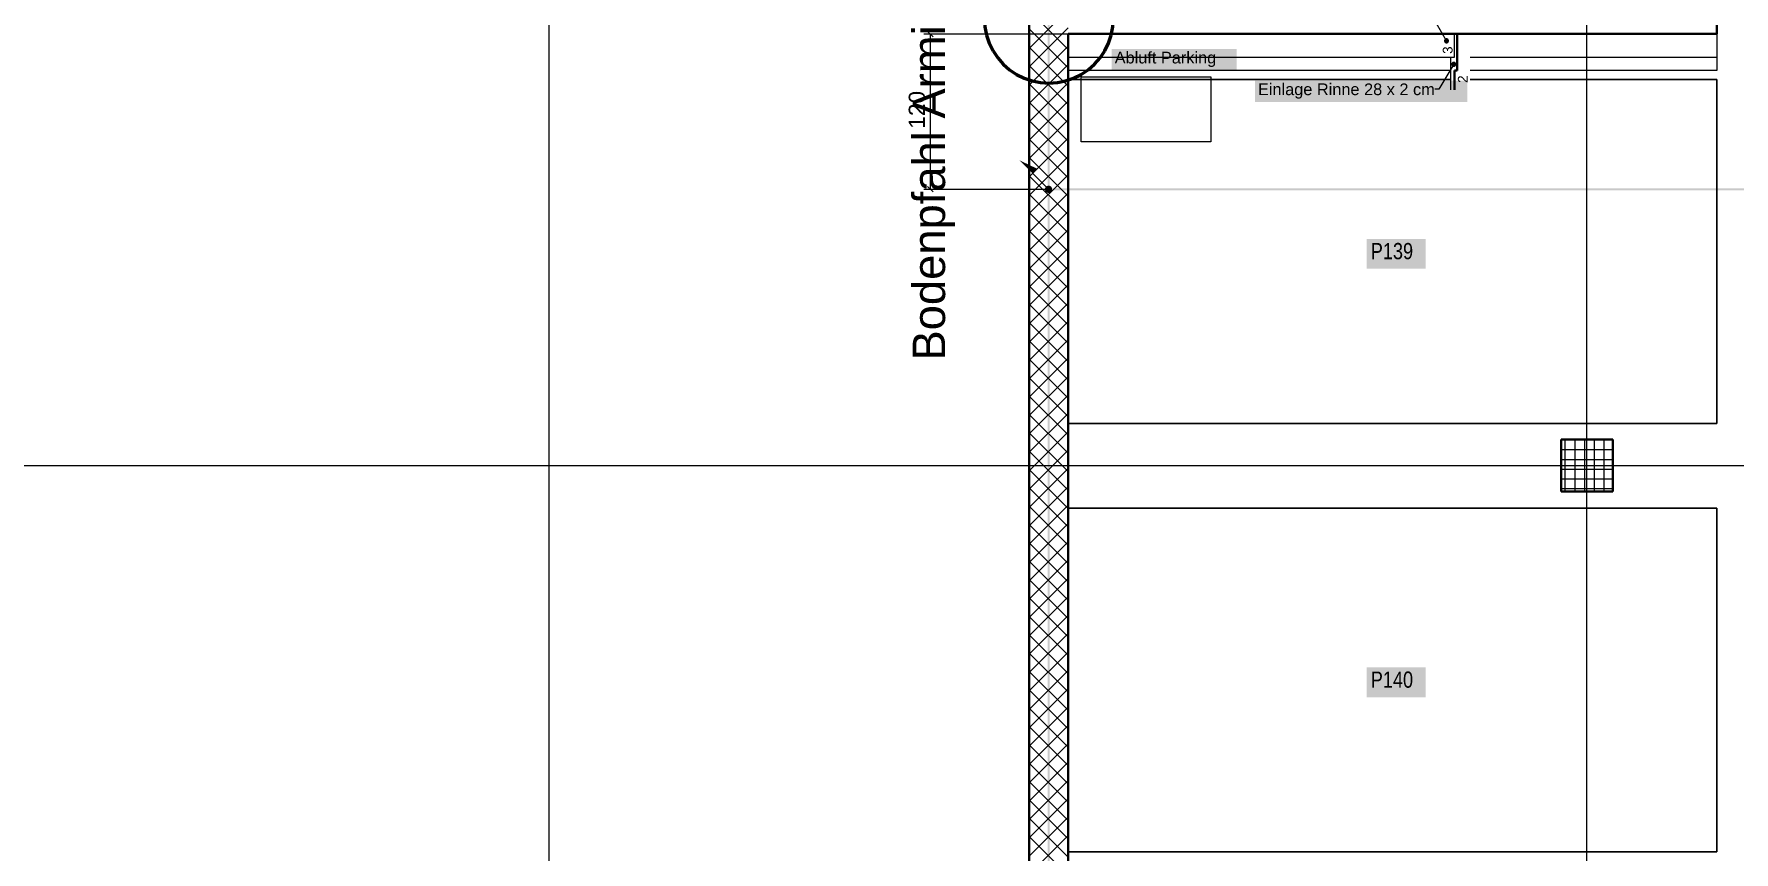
# Model space of a CAD drawing. Extents: x -1067 to 23308, y -6822 to 57810.
# Drawn here: x -844.5 to -582.4, y 212.4 to 338.4 of the extents above; entities that cross this region are included whole.
import ezdxf
from ezdxf.lldxf.tags import DXFTag

# ---------------------------------------------------------------- set-up
doc = ezdxf.new("R2010")
doc.units = 0
doc.layers.get('0').update_dxf_attribs({"lineweight": 13})
for name, color, linetype, lineweight, true_color in [('A-DETL-____-OTLN', 5, 'Continuous', 9, 0x0000ff), ('EL01_VVV_Mass Blitzschutz', 3, 'Continuous', 13, 0x00ff00), ('EL01_WAN_Blitzschutz Text', 1, 'Continuous', 13, 0xff0000), ('EL01_WAN_Leitung_Potentialausgleich', 1, 'fein_strichliert', 13, 0xff0000)]:
    doc.layers.add(name, color=color, linetype=linetype, lineweight=lineweight, true_color=true_color)
for name, color, linetype, lineweight in [('A-FLOR-____-OTLN', 7, 'Continuous', 9), ('A-GENM-____-OTLN', 7, 'Continuous', 9), ('A-WALL-____-MCUT', 7, 'Continuous', 35), ('A-WALL-____-PATT', 7, 'Continuous', 35), ('C-PRKG-____-IDEN', 7, 'Continuous', 5), ('C-PRKG-____-OTLN', 7, 'Continuous', 9), ('S-COLS-____-MCUT', 7, 'Continuous', 35), ('S-COLS-____-OTLN', 7, 'Continuous', 9), ('S-GRID-____-OTLN', 7, 'Continuous', 5), ('Text', 7, 'Continuous', 5)]:
    doc.layers.add(name, color=color, linetype=linetype, lineweight=lineweight)
doc.styles.get("Standard").update_dxf_attribs({"font": 'arial.ttf'})
tags = doc.linetypes.add('_Rasterlinie_', pattern=[0.375, 0.2, -0.05, 0.075, -0.05]).pattern_tags.tags
tags[10:11] = [DXFTag(74, 4), DXFTag(75, 0), DXFTag(340, '0'), DXFTag(46, 1.0), DXFTag(50, 0.0), DXFTag(44, 0.0), DXFTag(45, 0.0)]
tags[8:9] = [DXFTag(74, 4), DXFTag(75, 0), DXFTag(340, '0'), DXFTag(46, 1.0), DXFTag(50, 0.0), DXFTag(44, 0.0), DXFTag(45, 0.0)]
tags[6:7] = [DXFTag(74, 4), DXFTag(75, 0), DXFTag(340, '0'), DXFTag(46, 1.0), DXFTag(50, 0.0), DXFTag(44, 0.0), DXFTag(45, 0.0)]
tags[4:5] = [DXFTag(74, 4), DXFTag(75, 0), DXFTag(340, '0'), DXFTag(46, 1.0), DXFTag(50, 0.0), DXFTag(44, 0.0), DXFTag(45, 0.0)]
tags = doc.linetypes.add('_Verdeckte Linien_', pattern=[0.15, 0.1, -0.05]).pattern_tags.tags
tags[6:7] = [DXFTag(74, 4), DXFTag(75, 0), DXFTag(340, '0'), DXFTag(46, 1.0), DXFTag(50, 0.0), DXFTag(44, 0.0), DXFTag(45, 0.0)]
tags[4:5] = [DXFTag(74, 4), DXFTag(75, 0), DXFTag(340, '0'), DXFTag(46, 1.0), DXFTag(50, 0.0), DXFTag(44, 0.0), DXFTag(45, 0.0)]
tags = doc.linetypes.add('fein_strichliert', pattern=[4, 1, -2, 1]).pattern_tags.tags
tags[8:9] = [DXFTag(74, 4), DXFTag(75, 0), DXFTag(340, '0'), DXFTag(46, 0.0), DXFTag(50, 0.0), DXFTag(44, 0.0), DXFTag(45, 0.0)]
tags[6:7] = [DXFTag(74, 4), DXFTag(75, 0), DXFTag(340, '0'), DXFTag(46, 0.0), DXFTag(50, 0.0), DXFTag(44, 0.0), DXFTag(45, 0.0)]
tags[4:5] = [DXFTag(74, 4), DXFTag(75, 0), DXFTag(340, '0'), DXFTag(46, 0.0), DXFTag(50, 0.0), DXFTag(44, 0.0), DXFTag(45, 0.0)]
tags = doc.linetypes.add('Gestrichelt', pattern=[0.1, 0.05, -0.05]).pattern_tags.tags
tags[6:7] = [DXFTag(74, 4), DXFTag(75, 0), DXFTag(340, '0'), DXFTag(46, 1.0), DXFTag(50, 0.0), DXFTag(44, 0.0), DXFTag(45, 0.0)]
tags[4:5] = [DXFTag(74, 4), DXFTag(75, 0), DXFTag(340, '0'), DXFTag(46, 1.0), DXFTag(50, 0.0), DXFTag(44, 0.0), DXFTag(45, 0.0)]

# ---------------------------------------------------------------- blocks, each defined once
blk = doc.blocks.new('Referenz-A0UJ2E68XE', base_point=(-1062.18, -175.86))
at = {"layer": 'A-DETL-____-OTLN', "color": 0, "linetype": 'Continuous', "ltscale": 0.13}
for p, q in [((-625.5, 334.79), (-625.5, 338.38)), ((-626.1, 329.78), (-626.1, 334.79)), ((-626.1, 334.79), (-625.5, 334.79))]:
    blk.add_line(p, q, dxfattribs=at)
at = {"layer": 'A-DETL-____-OTLN', "color": 0, "linetype": 'Continuous', "lineweight": 35, "ltscale": 0.35}
for p, q in [((-625.5, 338.38), (-623.1, 338.38)), ((-625.1, 332.78), (-625.1, 338.38)), ((-625.5, 329.78), (-625.5, 332.78)), ((-625.5, 332.78), (-625.1, 332.78))]:
    blk.add_line(p, q, dxfattribs=at)
at = {"layer": 'A-DETL-____-OTLN', "color": 0, "linetype": 'Gestrichelt', "ltscale": 0.13}
for p, q in [((-585.1, 338.36), (-585.1, 332.76)), ((-626.1, 332.76), (-685.1, 332.76)), ((-585.1, 332.76), (-623.1, 332.76))]:
    blk.add_line(p, q, dxfattribs=at)
at = {"layer": 'A-FLOR-____-OTLN', "color": 0, "linetype": 'Continuous', "ltscale": 0.13}
for p, q in [((-625.5, 338.36), (-685.1, 338.36)), ((-585.1, 338.36), (-623.1, 338.36)), ((-585.1, 338.38), (-585.1, 334.78)), ((-626.1, 334.78), (-685.1, 334.78)), ((-585.1, 334.78), (-623.1, 334.78))]:
    blk.add_line(p, q, dxfattribs=at)
at = {"layer": 'A-GENM-____-OTLN', "color": 0, "linetype": '_Verdeckte Linien_', "ltscale": 0.13}
for p, q in [((-683.1, 331.78), (-663.1, 331.78)), ((-683.1, 321.78), (-683.1, 331.78)), ((-663.1, 331.78), (-663.1, 321.78)), ((-663.1, 321.78), (-683.1, 321.78))]:
    blk.add_line(p, q, dxfattribs=at)
at = {"layer": 'A-WALL-____-MCUT', "color": 0, "linetype": 'Continuous', "ltscale": 0.35}
for p, q in [((-691.1, 105.38), (-691.1, 419.38)), ((-585.1, 338.38), (-585.1, 391.38)), ((-685.1, 338.38), (-625.5, 338.38)), ((-685.1, 99.38), (-685.1, 338.38)), ((-623.1, 338.38), (-585.1, 338.38))]:
    blk.add_line(p, q, dxfattribs=at)
at = {"layer": 'A-WALL-____-PATT', "color": 0, "linetype": 'Continuous', "lineweight": 9, "ltscale": 0.13}
for p, q in [((-691.1, 336.15), (-685.1, 342.15)), ((-685.1, 336), (-691.1, 342)), ((-691.1, 333.32), (-685.1, 339.32)), ((-685.1, 333.17), (-691.1, 339.17)), ((-691.1, 330.5), (-685.1, 336.5)), ((-685.1, 330.34), (-691.1, 336.34)), ((-691.1, 327.67), (-685.1, 333.67)), ((-685.1, 327.52), (-691.1, 333.52)), ((-691.1, 324.84), (-685.1, 330.84)), ((-685.1, 324.69), (-691.1, 330.69)), ((-691.1, 322.01), (-685.1, 328.01)), ((-685.1, 321.86), (-691.1, 327.86)), ((-691.1, 319.18), (-685.1, 325.18)), ((-685.1, 319.03), (-691.1, 325.03)), ((-691.1, 316.35), (-685.1, 322.35)), ((-685.1, 316.2), (-691.1, 322.2)), ((-691.1, 313.52), (-685.1, 319.52)), ((-685.1, 313.37), (-691.1, 319.37)), ((-691.1, 310.7), (-685.1, 316.7)), ((-685.1, 310.55), (-691.1, 316.55)), ((-691.1, 307.87), (-685.1, 313.87)), ((-685.1, 307.72), (-691.1, 313.72)), ((-691.1, 305.04), (-685.1, 311.04)), ((-685.1, 304.89), (-691.1, 310.89)), ((-691.1, 302.21), (-685.1, 308.21)), ((-685.1, 302.06), (-691.1, 308.06)), ((-691.1, 299.38), (-685.1, 305.38)), ((-685.1, 299.23), (-691.1, 305.23)), ((-691.1, 296.55), (-685.1, 302.55)), ((-685.1, 296.4), (-691.1, 302.4)), ((-691.1, 293.73), (-685.1, 299.73)), ((-685.1, 293.57), (-691.1, 299.57)), ((-691.1, 290.9), (-685.1, 296.9)), ((-685.1, 290.75), (-691.1, 296.75)), ((-691.1, 288.07), (-685.1, 294.07)), ((-685.1, 287.92), (-691.1, 293.92)), ((-691.1, 285.24), (-685.1, 291.24)), ((-685.1, 285.09), (-691.1, 291.09)), ((-691.1, 282.41), (-685.1, 288.41)), ((-685.1, 282.26), (-691.1, 288.26)), ((-691.1, 279.58), (-685.1, 285.58)), ((-685.1, 279.43), (-691.1, 285.43)), ((-691.1, 276.76), (-685.1, 282.76)), ((-685.1, 276.6), (-691.1, 282.6)), ((-691.1, 273.93), (-685.1, 279.93)), ((-685.1, 273.78), (-691.1, 279.78)), ((-691.1, 271.1), (-685.1, 277.1)), ((-685.1, 270.95), (-691.1, 276.95)), ((-691.1, 268.27), (-685.1, 274.27)), ((-685.1, 268.12), (-691.1, 274.12)), ((-691.1, 265.44), (-685.1, 271.44)), ((-685.1, 265.29), (-691.1, 271.29)), ((-691.1, 262.61), (-685.1, 268.61)), ((-685.1, 262.46), (-691.1, 268.46)), ((-691.1, 259.78), (-685.1, 265.78)), ((-685.1, 259.63), (-691.1, 265.63)), ((-691.1, 256.96), (-685.1, 262.96)), ((-685.1, 256.81), (-691.1, 262.81)), ((-691.1, 254.13), (-685.1, 260.13)), ((-685.1, 253.98), (-691.1, 259.98)), ((-691.1, 251.3), (-685.1, 257.3)), ((-685.1, 251.15), (-691.1, 257.15)), ((-691.1, 248.47), (-685.1, 254.47)), ((-685.1, 248.32), (-691.1, 254.32)), ((-691.1, 245.64), (-685.1, 251.64)), ((-685.1, 245.49), (-691.1, 251.49)), ((-691.1, 242.81), (-685.1, 248.81)), ((-685.1, 242.66), (-691.1, 248.66)), ((-691.1, 239.99), (-685.1, 245.99)), ((-685.1, 239.83), (-691.1, 245.83)), ((-691.1, 237.16), (-685.1, 243.16)), ((-685.1, 237.01), (-691.1, 243.01)), ((-691.1, 234.33), (-685.1, 240.33)), ((-685.1, 234.18), (-691.1, 240.18)), ((-691.1, 231.5), (-685.1, 237.5)), ((-685.1, 231.35), (-691.1, 237.35)), ((-691.1, 228.67), (-685.1, 234.67)), ((-685.1, 228.52), (-691.1, 234.52)), ((-691.1, 225.84), (-685.1, 231.84)), ((-685.1, 225.69), (-691.1, 231.69)), ((-691.1, 223.02), (-685.1, 229.02)), ((-685.1, 222.86), (-691.1, 228.86)), ((-691.1, 220.19), (-685.1, 226.19)), ((-685.1, 220.04), (-691.1, 226.04)), ((-691.1, 217.36), (-685.1, 223.36)), ((-685.1, 217.21), (-691.1, 223.21)), ((-691.1, 214.53), (-685.1, 220.53)), ((-685.1, 214.38), (-691.1, 220.38)), ((-691.1, 211.7), (-685.1, 217.7)), ((-685.1, 211.55), (-691.1, 217.55)), ((-691.1, 208.87), (-685.1, 214.87)), ((-685.1, 208.72), (-691.1, 214.72))]:
    blk.add_line(p, q, dxfattribs=at)
at = {"layer": 'C-PRKG-____-IDEN', "color": 7, "linetype": 'Continuous', "ltscale": 0.13, "true_color": 0xffffff}
for points in [[(-639.05, 302.21), (-629.98, 302.21), (-639.05, 306.81)], [(-629.98, 302.21), (-639.05, 306.81), (-629.98, 306.81)], [(-639.05, 236.19), (-629.98, 236.19), (-639.05, 240.78)], [(-629.98, 236.19), (-639.05, 240.78), (-629.98, 240.78)]]:
    blk.add_solid(points, dxfattribs=at)
at = {"layer": 'C-PRKG-____-OTLN', "color": 0, "linetype": 'Continuous', "ltscale": 0.13}
for p, q in [((-683.1, 331.37), (-685.1, 331.37)), ((-685.1, 331.36), (-683.1, 331.36)), ((-685.1, 331.36), (-685.1, 278.38)), ((-685.1, 331.36), (-683.1, 331.36)), ((-685.1, 278.38), (-685.1, 331.36)), ((-663.1, 331.37), (-683.1, 331.37)), ((-683.1, 331.36), (-663.1, 331.36)), ((-683.1, 331.36), (-663.1, 331.36)), ((-626.1, 331.37), (-663.1, 331.37)), ((-663.1, 331.36), (-626.1, 331.36)), ((-663.1, 331.36), (-626.1, 331.36)), ((-585.1, 331.37), (-623.1, 331.37)), ((-623.1, 331.36), (-585.1, 331.36)), ((-623.1, 331.36), (-585.1, 331.36)), ((-585.1, 278.38), (-585.1, 331.37)), ((-585.1, 331.36), (-585.1, 331.37)), ((-585.1, 331.36), (-585.1, 278.38)), ((-585.1, 331.36), (-585.1, 278.38)), ((-685.1, 278.38), (-585.1, 278.38)), ((-685.1, 278.38), (-585.1, 278.38)), ((-585.1, 278.38), (-685.1, 278.38)), ((-585.1, 278.38), (-585.1, 278.38)), ((-685.1, 265.34), (-585.1, 265.34)), ((-685.1, 212.36), (-685.1, 265.34)), ((-585.1, 265.34), (-685.1, 265.34)), ((-685.1, 212.36), (-685.1, 265.34)), ((-685.1, 265.34), (-585.1, 265.34)), ((-585.1, 212.36), (-585.1, 265.34)), ((-585.1, 212.36), (-585.1, 265.34)), ((-585.1, 265.34), (-585.1, 212.36)), ((-585.1, 265.34), (-585.1, 265.34)), ((-685.1, 212.36), (-585.1, 212.36)), ((-685.1, 212.36), (-585.1, 212.36)), ((-585.1, 212.36), (-685.1, 212.36)), ((-585.1, 212.36), (-585.1, 212.36))]:
    blk.add_line(p, q, dxfattribs=at)
at = {"layer": 'S-COLS-____-MCUT', "color": 0, "linetype": 'Continuous', "ltscale": 0.35}
for p, q in [((-601.1, 275.88), (-609.1, 275.88)), ((-609.1, 275.88), (-609.1, 267.88)), ((-601.1, 267.88), (-601.1, 275.88)), ((-609.1, 267.88), (-601.1, 267.88))]:
    blk.add_line(p, q, dxfattribs=at)
at = {"layer": 'S-COLS-____-OTLN', "color": 0, "linetype": 'Continuous', "ltscale": 0.13}
for p, q in [((-609.1, 275.84), (-601.1, 275.84)), ((-608.44, 267.88), (-608.44, 275.88)), ((-606.94, 267.88), (-606.94, 275.88)), ((-605.44, 267.88), (-605.44, 275.88)), ((-603.94, 267.88), (-603.94, 275.88)), ((-602.44, 267.88), (-602.44, 275.88)), ((-609.1, 274.34), (-601.1, 274.34)), ((-609.1, 272.84), (-601.1, 272.84)), ((-609.1, 271.34), (-601.1, 271.34)), ((-609.1, 269.84), (-601.1, 269.84)), ((-609.1, 268.34), (-601.1, 268.34))]:
    blk.add_line(p, q, dxfattribs=at)
at = {"layer": 'S-GRID-____-OTLN', "color": 0, "linetype": '_Rasterlinie_', "ltscale": 0.13}
for p, q in [((-765.1, -172.39), (-765.1, 546.38)), ((-605.1, -172.39), (-605.1, 546.38)), ((-1046.54, 271.88), (-144.67, 271.88))]:
    blk.add_line(p, q, dxfattribs=at)
at = {"layer": 'Text', "color": 0, "linetype": 'Continuous', "ltscale": 0.13}
for p, q in [((-626.76, 337.33), (-631.89, 346.21)), ((-627.05, 337.37), (-627.06, 337.33)), ((-627.06, 337.33), (-627.05, 337.29)), ((-627.03, 337.44), (-627.05, 337.4)), ((-627.05, 337.4), (-627.05, 337.37)), ((-627.05, 337.29), (-627.05, 337.25)), ((-627.05, 337.25), (-627.03, 337.21)), ((-627.02, 337.48), (-627.03, 337.44)), ((-627.03, 337.21), (-627.02, 337.18)), ((-626.99, 337.51), (-627.02, 337.48)), ((-627.02, 337.18), (-626.99, 337.14)), ((-626.97, 337.54), (-626.99, 337.51)), ((-626.99, 337.14), (-626.97, 337.11)), ((-626.94, 337.56), (-626.97, 337.54)), ((-626.97, 337.11), (-626.94, 337.09)), ((-626.91, 337.59), (-626.94, 337.56)), ((-626.94, 337.09), (-626.91, 337.07)), ((-626.87, 337.6), (-626.91, 337.59)), ((-626.91, 337.07), (-626.87, 337.05)), ((-626.83, 337.62), (-626.87, 337.6)), ((-626.87, 337.05), (-626.83, 337.04)), ((-626.8, 337.62), (-626.83, 337.62)), ((-626.83, 337.04), (-626.8, 337.03)), ((-626.76, 337.63), (-626.8, 337.62)), ((-626.8, 337.03), (-626.76, 337.03)), ((-626.72, 337.62), (-626.76, 337.63)), ((-626.76, 337.03), (-626.72, 337.03)), ((-626.68, 337.62), (-626.72, 337.62)), ((-626.72, 337.03), (-626.68, 337.04)), ((-626.64, 337.6), (-626.68, 337.62)), ((-626.68, 337.04), (-626.64, 337.05)), ((-626.61, 337.59), (-626.64, 337.6)), ((-626.64, 337.05), (-626.61, 337.07)), ((-626.57, 337.56), (-626.61, 337.59)), ((-626.61, 337.07), (-626.57, 337.09)), ((-626.54, 337.54), (-626.57, 337.56)), ((-626.57, 337.09), (-626.54, 337.11)), ((-626.52, 337.51), (-626.54, 337.54)), ((-626.54, 337.11), (-626.52, 337.14)), ((-626.5, 337.48), (-626.52, 337.51)), ((-626.52, 337.14), (-626.5, 337.18)), ((-626.48, 337.44), (-626.5, 337.48)), ((-626.5, 337.18), (-626.48, 337.21)), ((-626.47, 337.4), (-626.48, 337.44)), ((-626.48, 337.21), (-626.47, 337.25)), ((-626.46, 337.37), (-626.47, 337.4)), ((-626.47, 337.25), (-626.46, 337.29)), ((-626.46, 337.33), (-626.46, 337.37)), ((-626.46, 337.29), (-626.46, 337.33)), ((-625.64, 333.71), (-627.92, 329.86)), ((-625.93, 333.75), (-625.94, 333.71)), ((-625.94, 333.71), (-625.93, 333.68)), ((-625.91, 333.83), (-625.93, 333.79)), ((-625.93, 333.79), (-625.93, 333.75)), ((-625.93, 333.68), (-625.93, 333.64)), ((-625.93, 333.64), (-625.91, 333.6)), ((-625.9, 333.86), (-625.91, 333.83)), ((-625.91, 333.6), (-625.9, 333.56)), ((-625.87, 333.9), (-625.9, 333.86)), ((-625.9, 333.56), (-625.87, 333.53)), ((-625.85, 333.93), (-625.87, 333.9)), ((-625.87, 333.53), (-625.85, 333.5)), ((-625.82, 333.95), (-625.85, 333.93)), ((-625.85, 333.5), (-625.82, 333.48)), ((-625.79, 333.97), (-625.82, 333.95)), ((-625.82, 333.48), (-625.79, 333.45)), ((-625.75, 333.99), (-625.79, 333.97)), ((-625.79, 333.45), (-625.75, 333.44)), ((-625.71, 334), (-625.75, 333.99)), ((-625.75, 333.44), (-625.71, 333.42)), ((-625.68, 334.01), (-625.71, 334)), ((-625.71, 333.42), (-625.68, 333.42)), ((-625.64, 334.01), (-625.68, 334.01)), ((-625.68, 333.42), (-625.64, 333.41)), ((-625.6, 334.01), (-625.64, 334.01)), ((-625.64, 333.41), (-625.6, 333.42)), ((-625.56, 334), (-625.6, 334.01)), ((-625.6, 333.42), (-625.56, 333.42)), ((-625.52, 333.99), (-625.56, 334)), ((-625.56, 333.42), (-625.52, 333.44)), ((-625.49, 333.97), (-625.52, 333.99)), ((-625.52, 333.44), (-625.49, 333.45)), ((-625.45, 333.95), (-625.49, 333.97)), ((-625.49, 333.45), (-625.45, 333.48)), ((-625.42, 333.93), (-625.45, 333.95)), ((-625.45, 333.48), (-625.42, 333.5)), ((-625.4, 333.9), (-625.42, 333.93)), ((-625.42, 333.5), (-625.4, 333.53)), ((-625.38, 333.86), (-625.4, 333.9)), ((-625.4, 333.53), (-625.38, 333.56)), ((-625.36, 333.83), (-625.38, 333.86)), ((-625.38, 333.56), (-625.36, 333.6)), ((-625.35, 333.79), (-625.36, 333.83)), ((-625.36, 333.6), (-625.35, 333.64)), ((-625.34, 333.75), (-625.35, 333.79)), ((-625.35, 333.64), (-625.34, 333.68)), ((-625.34, 333.71), (-625.34, 333.75)), ((-625.34, 333.68), (-625.34, 333.71)), ((-627.92, 329.86), (-628.53, 329.86))]:
    blk.add_line(p, q, dxfattribs=at)
at = {"layer": 'Text', "color": 7, "linetype": 'Continuous', "ltscale": 0.13, "true_color": 0xffffff}
for points in [[(-678.36, 332.76), (-659.1, 332.76), (-678.36, 336.09)], [(-659.1, 332.76), (-678.36, 336.09), (-659.1, 336.09)], [(-623.54, 327.9), (-656.27, 327.9), (-623.54, 331.21)], [(-656.27, 327.9), (-623.54, 331.21), (-656.27, 331.21)], [(-623.54, 331.21), (-656.27, 331.21), (-656.27, 331.21)], [(-623.54, 327.9), (-623.54, 327.9), (-656.27, 327.9)]]:
    blk.add_solid(points, dxfattribs=at)
at = {"layer": 'Text', "color": 0, "linetype": 'Continuous', "ltscale": 0.13}
for points in [[(-627.05, 337.33), (-627.06, 337.33), (-627.05, 337.37)], [(-627.05, 337.28), (-627.05, 337.33), (-627.06, 337.33)], [(-627.04, 337.37), (-627.05, 337.37), (-627.04, 337.42)], [(-627.05, 337.28), (-627.05, 337.28), (-627.05, 337.37)], [(-627.04, 337.23), (-627.04, 337.37), (-627.05, 337.37)], [(-627.04, 337.23), (-627.05, 337.28), (-627.05, 337.28)], [(-627.02, 337.42), (-627.04, 337.42), (-627.02, 337.46)], [(-627.03, 337.23), (-627.04, 337.23), (-627.04, 337.42)], [(-627.02, 337.19), (-627.02, 337.42), (-627.04, 337.42)], [(-627.02, 337.19), (-627.03, 337.23), (-627.04, 337.23)], [(-627, 337.46), (-627.02, 337.46), (-627, 337.5)], [(-627, 337.19), (-627.02, 337.19), (-627.02, 337.46)], [(-627, 337.15), (-627, 337.46), (-627.02, 337.46)], [(-627, 337.15), (-627, 337.19), (-627.02, 337.19)], [(-626.97, 337.5), (-627, 337.5), (-626.97, 337.54)], [(-626.97, 337.15), (-627, 337.15), (-627, 337.5)], [(-626.97, 337.11), (-626.97, 337.5), (-627, 337.5)], [(-626.97, 337.11), (-626.97, 337.15), (-627, 337.15)], [(-626.93, 337.54), (-626.97, 337.54), (-626.93, 337.57)], [(-626.94, 337.11), (-626.97, 337.11), (-626.97, 337.54)], [(-626.93, 337.08), (-626.93, 337.54), (-626.97, 337.54)], [(-626.93, 337.08), (-626.94, 337.11), (-626.97, 337.11)], [(-626.89, 337.57), (-626.93, 337.57), (-626.89, 337.59)], [(-626.89, 337.08), (-626.93, 337.08), (-626.93, 337.57)], [(-626.89, 337.06), (-626.89, 337.57), (-626.93, 337.57)], [(-626.89, 337.06), (-626.89, 337.08), (-626.93, 337.08)], [(-626.85, 337.59), (-626.89, 337.59), (-626.85, 337.61)], [(-626.85, 337.06), (-626.89, 337.06), (-626.89, 337.59)], [(-626.85, 337.04), (-626.85, 337.59), (-626.89, 337.59)], [(-626.85, 337.04), (-626.85, 337.06), (-626.89, 337.06)], [(-626.8, 337.61), (-626.85, 337.61), (-626.8, 337.62)], [(-626.8, 337.04), (-626.85, 337.04), (-626.85, 337.61)], [(-626.8, 337.03), (-626.8, 337.61), (-626.85, 337.61)], [(-626.8, 337.03), (-626.8, 337.04), (-626.85, 337.04)], [(-626.76, 337.62), (-626.8, 337.62), (-626.76, 337.63)], [(-626.76, 337.03), (-626.8, 337.03), (-626.8, 337.62)], [(-626.76, 337.03), (-626.76, 337.62), (-626.8, 337.62)], [(-626.76, 337.03), (-626.76, 337.03), (-626.8, 337.03)], [(-626.71, 337.03), (-626.76, 337.03), (-626.76, 337.63)], [(-626.71, 337.62), (-626.76, 337.62), (-626.76, 337.63)], [(-626.71, 337.03), (-626.71, 337.62), (-626.76, 337.62)], [(-626.76, 337.03), (-626.71, 337.03), (-626.76, 337.03)], [(-626.66, 337.04), (-626.71, 337.04), (-626.71, 337.62)], [(-626.66, 337.61), (-626.71, 337.61), (-626.71, 337.62)], [(-626.66, 337.04), (-626.66, 337.61), (-626.71, 337.61)], [(-626.71, 337.03), (-626.66, 337.04), (-626.71, 337.04)], [(-626.62, 337.06), (-626.66, 337.06), (-626.66, 337.61)], [(-626.62, 337.59), (-626.66, 337.59), (-626.66, 337.61)], [(-626.62, 337.06), (-626.62, 337.59), (-626.66, 337.59)], [(-626.66, 337.04), (-626.62, 337.06), (-626.66, 337.06)], [(-626.58, 337.08), (-626.62, 337.08), (-626.62, 337.59)], [(-626.58, 337.57), (-626.62, 337.57), (-626.62, 337.59)], [(-626.58, 337.08), (-626.58, 337.57), (-626.62, 337.57)], [(-626.62, 337.06), (-626.58, 337.08), (-626.62, 337.08)], [(-626.54, 337.11), (-626.58, 337.11), (-626.58, 337.57)], [(-626.54, 337.54), (-626.58, 337.54), (-626.58, 337.57)], [(-626.54, 337.11), (-626.54, 337.54), (-626.58, 337.54)], [(-626.58, 337.08), (-626.54, 337.11), (-626.58, 337.11)], [(-626.51, 337.15), (-626.54, 337.15), (-626.54, 337.54)], [(-626.51, 337.5), (-626.54, 337.5), (-626.54, 337.54)], [(-626.51, 337.15), (-626.51, 337.5), (-626.54, 337.5)], [(-626.54, 337.11), (-626.51, 337.15), (-626.54, 337.15)], [(-626.49, 337.19), (-626.51, 337.19), (-626.51, 337.5)], [(-626.49, 337.46), (-626.51, 337.46), (-626.51, 337.5)], [(-626.49, 337.19), (-626.49, 337.46), (-626.51, 337.46)], [(-626.51, 337.15), (-626.49, 337.19), (-626.51, 337.19)], [(-626.47, 337.23), (-626.49, 337.23), (-626.49, 337.46)], [(-626.47, 337.42), (-626.49, 337.42), (-626.49, 337.46)], [(-626.47, 337.23), (-626.47, 337.42), (-626.49, 337.42)], [(-626.49, 337.19), (-626.47, 337.23), (-626.49, 337.23)], [(-626.46, 337.28), (-626.47, 337.28), (-626.47, 337.42)], [(-626.46, 337.37), (-626.47, 337.37), (-626.47, 337.42)], [(-626.46, 337.28), (-626.46, 337.37), (-626.47, 337.37)], [(-626.47, 337.23), (-626.46, 337.28), (-626.47, 337.28)], [(-626.46, 337.33), (-626.46, 337.33), (-626.46, 337.37)], [(-626.46, 337.28), (-626.46, 337.33), (-626.46, 337.33)], [(-625.93, 333.71), (-625.94, 333.71), (-625.93, 333.76)], [(-625.93, 333.67), (-625.93, 333.71), (-625.94, 333.71)], [(-625.92, 333.76), (-625.93, 333.76), (-625.92, 333.81)], [(-625.93, 333.67), (-625.93, 333.67), (-625.93, 333.76)], [(-625.92, 333.62), (-625.92, 333.76), (-625.93, 333.76)], [(-625.92, 333.62), (-625.93, 333.67), (-625.93, 333.67)], [(-625.9, 333.81), (-625.92, 333.81), (-625.9, 333.85)], [(-625.91, 333.62), (-625.92, 333.62), (-625.92, 333.81)], [(-625.9, 333.58), (-625.9, 333.81), (-625.92, 333.81)], [(-625.9, 333.58), (-625.91, 333.62), (-625.92, 333.62)], [(-625.88, 333.85), (-625.9, 333.85), (-625.88, 333.89)], [(-625.88, 333.58), (-625.9, 333.58), (-625.9, 333.85)], [(-625.88, 333.54), (-625.88, 333.85), (-625.9, 333.85)], [(-625.88, 333.54), (-625.88, 333.58), (-625.9, 333.58)], [(-625.85, 333.89), (-625.88, 333.89), (-625.85, 333.93)], [(-625.85, 333.54), (-625.88, 333.54), (-625.88, 333.89)], [(-625.85, 333.5), (-625.85, 333.89), (-625.88, 333.89)], [(-625.85, 333.5), (-625.85, 333.54), (-625.88, 333.54)], [(-625.81, 333.93), (-625.85, 333.93), (-625.81, 333.96)], [(-625.81, 333.5), (-625.85, 333.5), (-625.85, 333.93)], [(-625.81, 333.47), (-625.81, 333.93), (-625.85, 333.93)], [(-625.81, 333.47), (-625.81, 333.5), (-625.85, 333.5)], [(-625.77, 333.96), (-625.81, 333.96), (-625.77, 333.98)], [(-625.77, 333.47), (-625.81, 333.47), (-625.81, 333.96)], [(-625.77, 333.45), (-625.77, 333.96), (-625.81, 333.96)], [(-625.77, 333.45), (-625.77, 333.47), (-625.81, 333.47)], [(-625.73, 333.98), (-625.77, 333.98), (-625.73, 334)], [(-625.73, 333.45), (-625.77, 333.45), (-625.77, 333.98)], [(-625.73, 333.43), (-625.73, 333.98), (-625.77, 333.98)], [(-625.73, 333.43), (-625.73, 333.45), (-625.77, 333.45)], [(-625.68, 334), (-625.73, 334), (-625.68, 334.01)], [(-625.68, 333.43), (-625.73, 333.43), (-625.73, 334)], [(-625.68, 333.42), (-625.68, 334), (-625.73, 334)], [(-625.68, 333.42), (-625.68, 333.43), (-625.73, 333.43)], [(-625.64, 333.42), (-625.68, 333.42), (-625.68, 334.01)], [(-625.64, 333.41), (-625.64, 334.01), (-625.68, 334.01)], [(-625.64, 334.01), (-625.68, 334.01), (-625.64, 334.01)], [(-625.64, 333.41), (-625.64, 333.42), (-625.68, 333.42)], [(-625.59, 333.42), (-625.64, 333.42), (-625.64, 334.01)], [(-625.59, 333.42), (-625.59, 334.01), (-625.64, 334.01)], [(-625.59, 334.01), (-625.64, 334.01), (-625.64, 334.01)], [(-625.64, 333.41), (-625.59, 333.42), (-625.64, 333.42)], [(-625.54, 333.43), (-625.59, 333.43), (-625.59, 334.01)], [(-625.54, 334), (-625.59, 334), (-625.59, 334.01)], [(-625.54, 333.43), (-625.54, 334), (-625.59, 334)], [(-625.59, 333.42), (-625.54, 333.43), (-625.59, 333.43)], [(-625.5, 333.45), (-625.54, 333.45), (-625.54, 334)], [(-625.5, 333.98), (-625.54, 333.98), (-625.54, 334)], [(-625.5, 333.45), (-625.5, 333.98), (-625.54, 333.98)], [(-625.54, 333.43), (-625.5, 333.45), (-625.54, 333.45)], [(-625.46, 333.47), (-625.5, 333.47), (-625.5, 333.98)], [(-625.46, 333.96), (-625.5, 333.96), (-625.5, 333.98)], [(-625.46, 333.47), (-625.46, 333.96), (-625.5, 333.96)], [(-625.5, 333.45), (-625.46, 333.47), (-625.5, 333.47)], [(-625.42, 333.5), (-625.46, 333.5), (-625.46, 333.96)], [(-625.42, 333.93), (-625.46, 333.93), (-625.46, 333.96)], [(-625.42, 333.5), (-625.42, 333.93), (-625.46, 333.93)], [(-625.46, 333.47), (-625.42, 333.5), (-625.46, 333.5)], [(-625.39, 333.54), (-625.42, 333.54), (-625.42, 333.93)], [(-625.39, 333.89), (-625.42, 333.89), (-625.42, 333.93)], [(-625.39, 333.54), (-625.39, 333.89), (-625.42, 333.89)], [(-625.42, 333.5), (-625.39, 333.54), (-625.42, 333.54)], [(-625.37, 333.58), (-625.39, 333.58), (-625.39, 333.89)], [(-625.37, 333.85), (-625.39, 333.85), (-625.39, 333.89)], [(-625.37, 333.58), (-625.37, 333.85), (-625.39, 333.85)], [(-625.39, 333.54), (-625.37, 333.58), (-625.39, 333.58)], [(-625.35, 333.62), (-625.37, 333.62), (-625.37, 333.85)], [(-625.35, 333.81), (-625.37, 333.81), (-625.37, 333.85)], [(-625.35, 333.62), (-625.35, 333.81), (-625.37, 333.81)], [(-625.37, 333.58), (-625.35, 333.62), (-625.37, 333.62)], [(-625.34, 333.67), (-625.35, 333.67), (-625.35, 333.81)], [(-625.34, 333.76), (-625.35, 333.76), (-625.35, 333.81)], [(-625.34, 333.67), (-625.34, 333.76), (-625.35, 333.76)], [(-625.35, 333.62), (-625.34, 333.67), (-625.35, 333.67)], [(-625.34, 333.71), (-625.34, 333.71), (-625.34, 333.76)], [(-625.34, 333.67), (-625.34, 333.71), (-625.34, 333.71)]]:
    blk.add_solid(points, dxfattribs=at)
at = {"layer": 'C-PRKG-____-IDEN', "color": 0, "linetype": 'Continuous', "ltscale": 0.13, "char_height": 2.5, "attachment_point": 1}
for s, insert in [('{\\W0.8;\\fArial;P139}', (-638.43, 306.18)), ('{\\W0.8;\\fArial;P140}', (-638.43, 240.16))]:
    blk.add_mtext(s, dxfattribs=dict(at, insert=insert))
at = {"layer": 'Text', "color": 0, "linetype": 'Continuous', "ltscale": 0.13, "char_height": 1.8, "attachment_point": 1}
for s, insert in [('{\\fArial;Abluft Parking}', (-677.91, 335.64)), ('{\\fArial;Einlage Rinne 28 x 2 cm}', (-655.82, 330.76))]:
    blk.add_mtext(s, dxfattribs=dict(at, insert=insert))
at = {"layer": 'Text', "color": 0, "linetype": 'Continuous', "ltscale": 0.13, "char_height": 1.5, "attachment_point": 1, "rotation": 90}
for s, insert in [('{\\fArial;3}', (-627.33, 335.31)), ('{\\fArial;2}', (-625, 330.84))]:
    blk.add_mtext(s, dxfattribs=dict(at, insert=insert))
blk = doc.blocks.new('Maß-A0UJ2E6GXE', base_point=(-709.67, 314.04))
at = {"color": 0, "lineweight": -2}
for p, q in [((-707.34, 338.38), (-685.09, 338.38)), ((-705.92, 337.96), (-706.75, 338.79)), ((-706.34, 338.38), (-706.34, 314.45)), ((-705.92, 314.04), (-706.75, 314.87)), ((-707.34, 314.45), (-688.09, 314.45))]:
    blk.add_line(p, q, dxfattribs=at)
at = {"color": 0, "lineweight": -2, "insert": (-709.67, 323.78), "char_height": 2.5, "attachment_point": 1, "rotation": 90}
blk.add_mtext('{\\fArial;120}', dxfattribs=at)
blk = doc.blocks.new('Kreis-A0UJ2E7SXE', base_point=(-698, 330.81))
at = {"color": 0, "linetype": 'ByBlock', "lineweight": -2, "ltscale": 0.5}
for p, q in [((-694.11, 348.66), (-695.09, 347.8)), ((-693.03, 349.38), (-694.11, 348.66)), ((-691.86, 349.96), (-693.03, 349.38)), ((-690.62, 350.38), (-691.86, 349.96)), ((-689.35, 350.63), (-690.62, 350.38)), ((-688.05, 350.72), (-689.35, 350.63)), ((-686.75, 350.63), (-688.05, 350.72)), ((-685.47, 350.38), (-686.75, 350.63)), ((-684.24, 349.96), (-685.47, 350.38)), ((-683.07, 349.38), (-684.24, 349.96)), ((-681.99, 348.66), (-683.07, 349.38)), ((-681.01, 347.8), (-681.99, 348.66)), ((-695.94, 346.82), (-696.67, 345.74)), ((-695.09, 347.8), (-695.94, 346.82)), ((-680.15, 346.82), (-681.01, 347.8)), ((-679.43, 345.74), (-680.15, 346.82)), ((-697.24, 344.57), (-697.66, 343.34)), ((-696.67, 345.74), (-697.24, 344.57)), ((-678.85, 344.57), (-679.43, 345.74)), ((-678.43, 343.34), (-678.85, 344.57)), ((-697.92, 342.06), (-698, 340.76)), ((-698, 340.76), (-697.92, 339.46)), ((-697.66, 343.34), (-697.92, 342.06)), ((-678.18, 342.06), (-678.43, 343.34)), ((-678.09, 340.76), (-678.18, 342.06)), ((-678.18, 339.46), (-678.09, 340.76)), ((-697.92, 339.46), (-697.66, 338.19)), ((-697.66, 338.19), (-697.24, 336.95)), ((-678.85, 336.95), (-678.43, 338.19)), ((-678.43, 338.19), (-678.18, 339.46)), ((-697.24, 336.95), (-696.67, 335.79)), ((-696.67, 335.79), (-695.94, 334.7)), ((-680.15, 334.7), (-679.43, 335.79)), ((-679.43, 335.79), (-678.85, 336.95)), ((-695.94, 334.7), (-695.09, 333.73)), ((-695.09, 333.73), (-694.11, 332.87)), ((-694.11, 332.87), (-693.03, 332.14)), ((-683.07, 332.14), (-681.99, 332.87)), ((-681.99, 332.87), (-681.01, 333.73)), ((-681.01, 333.73), (-680.15, 334.7)), ((-693.03, 332.14), (-691.86, 331.57)), ((-691.86, 331.57), (-690.62, 331.15)), ((-690.62, 331.15), (-689.35, 330.9)), ((-689.35, 330.9), (-688.05, 330.81)), ((-688.05, 330.81), (-686.75, 330.9)), ((-686.75, 330.9), (-685.47, 331.15)), ((-685.47, 331.15), (-684.24, 331.57)), ((-684.24, 331.57), (-683.07, 332.14))]:
    blk.add_line(p, q, dxfattribs=at)
blk = doc.blocks.new('Polylinie-A0UJ2E84XE', base_point=(-688.09, 314.3))
at = {"color": 0, "linetype": 'ByBlock', "lineweight": -2, "ltscale": 0.13}
for points in [[(-688.09, 314.3), (198.84, 314.3), (-688.09, 314.6)], [(198.84, 314.3), (-688.09, 314.6), (198.84, 314.6)]]:
    blk.add_solid(points, dxfattribs=at)
blk = doc.blocks.new('Bauteilbeschriftung-A0UJ2E88XE', base_point=(-709.06, 288.07))
at = {"color": 0, "linetype": 'ByBlock', "lineweight": -2, "ltscale": 0.13, "insert": (-709.06, 288.07), "char_height": 5, "attachment_point": 1, "rotation": 90}
blk.add_mtext('{\\fArial;Bodenpfahl Armierungsanschluss }', dxfattribs=at)
blk = doc.blocks.new('Steigleitung_nach oben-A0UJ2E9AXE', base_point=(-692.55, 313.89))
at = {"color": 0, "linetype": 'ByBlock', "lineweight": -2, "ltscale": 0.13}
blk.add_line((-690.58, 316.93), (-688.5, 314.85), dxfattribs=at)
for points in [[(-689.88, 317.63), (-691.29, 317.63), (-692.55, 318.9)], [(-690.58, 316.93), (-689.88, 317.63), (-691.29, 317.63)], [(-687.55, 314.45), (-688.67, 314.45), (-687.57, 314.6)], [(-688.67, 314.45), (-687.57, 314.6), (-688.65, 314.6)], [(-687.57, 314.6), (-688.65, 314.6), (-687.62, 314.73)], [(-688.65, 314.6), (-687.62, 314.73), (-688.59, 314.73)], [(-687.57, 314.6), (-688.65, 314.6), (-687.57, 314.6)], [(-688.65, 314.6), (-687.57, 314.6), (-688.65, 314.6)], [(-687.62, 314.73), (-688.59, 314.73), (-687.71, 314.85)], [(-688.59, 314.73), (-687.71, 314.85), (-688.5, 314.85)], [(-687.71, 314.85), (-688.5, 314.85), (-687.83, 314.94)], [(-688.5, 314.85), (-687.83, 314.94), (-688.39, 314.94)], [(-687.71, 314.85), (-688.5, 314.85), (-687.71, 314.85)], [(-688.5, 314.85), (-687.71, 314.85), (-688.5, 314.85)], [(-687.83, 314.94), (-688.39, 314.94), (-687.96, 314.99)], [(-688.39, 314.94), (-687.96, 314.99), (-688.25, 314.99)], [(-687.83, 314.94), (-688.39, 314.94), (-687.83, 314.94)], [(-688.39, 314.94), (-687.83, 314.94), (-688.39, 314.94)], [(-687.96, 314.99), (-688.25, 314.99), (-688.11, 315.01)], [(-688.65, 314.31), (-687.55, 314.45), (-688.67, 314.45)], [(-687.57, 314.31), (-688.65, 314.31), (-687.55, 314.45)], [(-688.59, 314.17), (-687.57, 314.31), (-688.65, 314.31)], [(-687.62, 314.17), (-688.59, 314.17), (-687.57, 314.31)], [(-688.5, 314.06), (-687.62, 314.17), (-688.59, 314.17)], [(-687.71, 314.06), (-688.5, 314.06), (-687.62, 314.17)], [(-688.39, 313.97), (-687.71, 314.06), (-688.5, 314.06)], [(-687.71, 314.06), (-688.5, 314.06), (-687.71, 314.06)], [(-688.5, 314.06), (-687.71, 314.06), (-688.5, 314.06)], [(-687.83, 313.97), (-688.39, 313.97), (-687.71, 314.06)], [(-688.25, 313.91), (-687.83, 313.97), (-688.39, 313.97)], [(-687.96, 313.91), (-688.25, 313.91), (-687.83, 313.97)], [(-688.11, 313.89), (-687.96, 313.91), (-688.25, 313.91)]]:
    blk.add_solid(points, dxfattribs=at)
blk = doc.blocks.new('Polylinie-A0UJ2E9CXE', base_point=(-988.24, -405.59))
at = {"color": 0, "linetype": 'ByBlock', "lineweight": -2, "ltscale": 0.13}
for points in [[(-687.94, 102.52), (-688.24, 102.52), (-687.94, 447.23)], [(-688.24, 102.52), (-687.94, 447.23), (-688.24, 447.23)]]:
    blk.add_solid(points, dxfattribs=at)

msp = doc.modelspace()

# ---------------------------------------------------------------- block references
at = {"color": 9, "lineweight": 25, "ltscale": 0.25, "true_color": 0xc0c0c0}
msp.add_blockref('Referenz-A0UJ2E68XE', (-1062.18, -175.86), dxfattribs=at)
at = {"layer": 'EL01_VVV_Mass Blitzschutz', "linetype": 'Continuous', "ltscale": 0.13}
msp.add_blockref('Maß-A0UJ2E6GXE', (-709.67, 314.04), dxfattribs=at)
at = {"layer": 'EL01_WAN_Blitzschutz Text', "linetype": 'ByBlock', "ltscale": 0.13}
msp.add_blockref('Bauteilbeschriftung-A0UJ2E88XE', (-709.06, 288.07), dxfattribs=at)
at = {"layer": 'EL01_WAN_Leitung_Potentialausgleich', "linetype": 'ByBlock', "ltscale": 0.13}
for name, p in [('Polylinie-A0UJ2E9CXE', (-988.24, -405.59)), ('Steigleitung_nach oben-A0UJ2E9AXE', (-692.55, 313.89)), ('Polylinie-A0UJ2E84XE', (-688.09, 314.3))]:
    msp.add_blockref(name, p, dxfattribs=at)
at = {"layer": 'EL01_WAN_Leitung_Potentialausgleich', "linetype": 'ByBlock', "lineweight": 50, "ltscale": 0.5}
msp.add_blockref('Kreis-A0UJ2E7SXE', (-698, 330.81), dxfattribs=at)

doc.saveas('drawing.dxf')
